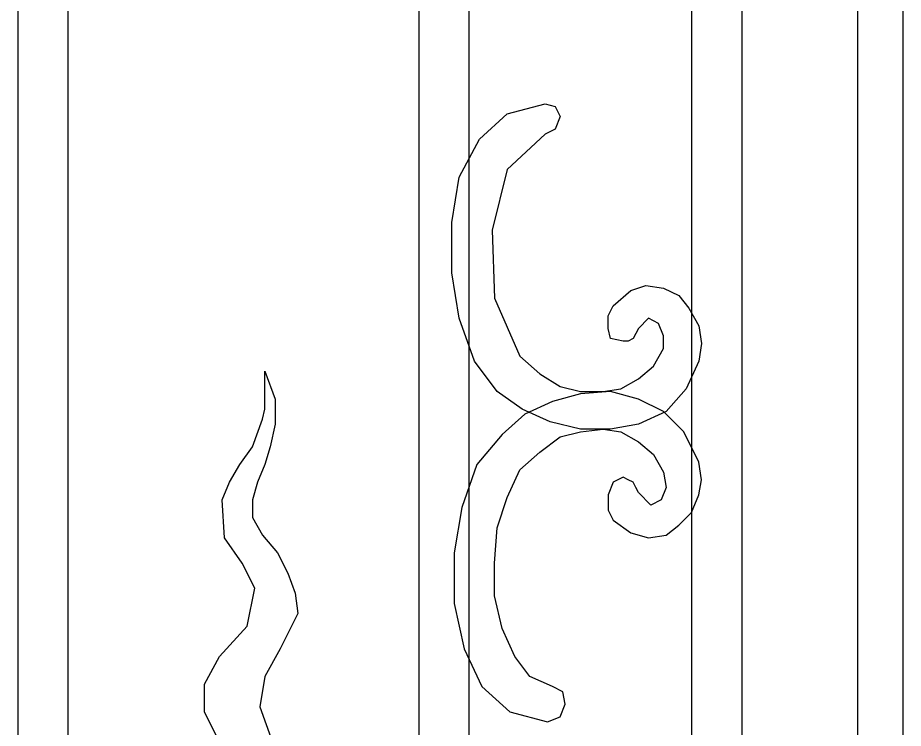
# Model space of a CAD drawing. Header units: centimetres. Extents: x -55 to 55, y -47 to 50.
# Drawn here: x 27.88 to 53.38, y 7.69 to 28.15 of the extents above; entities that cross this region are included whole.
import ezdxf

# ---------------------------------------------------------------- set-up
doc = ezdxf.new("R2010")
doc.units = ezdxf.units.CM
doc.header["$MEASUREMENT"] = 0
doc.layers.add('layer 1', color=7, linetype='Continuous')

msp = doc.modelspace()

# ---------------------------------------------------------------- linework, layer by layer
at = {"layer": 'layer 1', "color": 108}
for points, knots in [([(47.27987, 42.81465), (47.27987, 42.81465), (53.38247, 42.81465), (53.38247, 42.81465), (53.38247, 42.81465), (53.38247, 42.81465), (53.38247, -42.69443), (53.38247, -42.69443), (53.38247, -42.69443), (53.38247, -42.69443), (47.27987, -42.69443), (47.27987, -42.69443), (47.27987, -42.69443), (47.27987, -42.69443), (47.27987, 42.81465), (47.27987, 42.81465)], [0, 0, 0, 0, 0.25, 0.25, 0.25, 0.25, 0.5, 0.5, 0.5, 0.5, 0.75, 0.75, 0.75, 0.75, 1, 1, 1, 1]), ([(27.88232, -43.49358), (27.88232, -43.49358), (27.88232, 36.6394), (27.88232, 36.6394), (27.88232, 36.6394), (27.88232, 36.6394), (29.33532, 36.7847), (29.33532, 36.7847), (29.33532, 36.7847), (29.33532, 36.7847), (29.33532, -43.34828), (29.33532, -43.34828), (29.33532, -43.34828), (29.33532, -43.34828), (27.88232, -43.49358), (27.88232, -43.49358)], [0, 0, 0, 0, 0.25, 0.25, 0.25, 0.25, 0.5, 0.5, 0.5, 0.5, 0.75, 0.75, 0.75, 0.75, 1, 1, 1, 1]), ([(39.43367, -43.49358), (39.43367, -43.49358), (39.43367, 36.6394), (39.43367, 36.6394), (39.43367, 36.6394), (39.43367, 36.6394), (40.88667, 36.7847), (40.88667, 36.7847), (40.88667, 36.7847), (40.88667, 36.7847), (40.88667, -43.34828), (40.88667, -43.34828), (40.88667, -43.34828), (40.88667, -43.34828), (39.43367, -43.49358), (39.43367, -43.49358)], [0, 0, 0, 0, 0.25, 0.25, 0.25, 0.25, 0.5, 0.5, 0.5, 0.5, 0.75, 0.75, 0.75, 0.75, 1, 1, 1, 1]), ([(45.75422, 19.20339), (45.75422, 19.20339), (46.04482, 19.49399), (46.04482, 19.49399), (46.04482, 19.49399), (46.04482, 19.49399), (46.33542, 19.34869), (46.33542, 19.34869), (46.33542, 19.34869), (46.33542, 19.34869), (46.48072, 18.98544), (46.48072, 18.98544), (46.48072, 18.98544), (46.48072, 18.98544), (46.48072, 18.62219), (46.48072, 18.62219), (46.48072, 18.62219), (46.48072, 18.62219), (46.19012, 18.11364), (46.19012, 18.11364), (46.19012, 18.11364), (46.19012, 18.11364), (45.75422, 17.75039), (45.75422, 17.75039), (45.75422, 17.75039), (45.75422, 17.75039), (45.24567, 17.45979), (45.24567, 17.45979), (45.24567, 17.45979), (45.24567, 17.45979), (44.73712, 17.38714), (44.73712, 17.38714), (44.73712, 17.38714), (44.73712, 17.38714), (44.08327, 17.38714), (44.08327, 17.38714), (44.08327, 17.38714), (44.08327, 17.38714), (43.50207, 17.53244), (43.50207, 17.53244), (43.50207, 17.53244), (43.50207, 17.53244), (42.92087, 17.89569), (42.92087, 17.89569), (42.92087, 17.89569), (42.92087, 17.89569), (42.33967, 18.40424), (42.33967, 18.40424), (42.33967, 18.40424), (42.33967, 18.40424), (41.61317, 20.0752), (41.61317, 20.0752), (41.61317, 20.0752), (41.61317, 20.0752), (41.54052, 22.03675), (41.54052, 22.03675), (41.54052, 22.03675), (41.54052, 22.03675), (41.97642, 23.78035), (41.97642, 23.78035), (41.97642, 23.78035), (41.97642, 23.78035), (43.06617, 24.79745), (43.06617, 24.79745), (43.06617, 24.79745), (43.06617, 24.79745), (43.35677, 24.94275), (43.35677, 24.94275), (43.35677, 24.94275), (43.35677, 24.94275), (43.50207, 25.306), (43.50207, 25.306), (43.50207, 25.306), (43.50207, 25.306), (43.35677, 25.5966), (43.35677, 25.5966), (43.35677, 25.5966), (43.35677, 25.5966), (43.06617, 25.66925), (43.06617, 25.66925), (43.06617, 25.66925), (43.06617, 25.66925), (41.97642, 25.37865), (41.97642, 25.37865), (41.97642, 25.37865), (41.97642, 25.37865), (41.17727, 24.65215), (41.17727, 24.65215), (41.17727, 24.65215), (41.17727, 24.65215), (40.59607, 23.5624), (40.59607, 23.5624), (40.59607, 23.5624), (40.59607, 23.5624), (40.37812, 22.2547), (40.37812, 22.2547), (40.37812, 22.2547), (40.37812, 22.2547), (40.37812, 20.8017), (40.37812, 20.8017), (40.37812, 20.8017), (40.37812, 20.8017), (40.59607, 19.49399), (40.59607, 19.49399), (40.59607, 19.49399), (40.59607, 19.49399), (41.03197, 18.25894), (41.03197, 18.25894), (41.03197, 18.25894), (41.03197, 18.25894), (41.68582, 17.38714), (41.68582, 17.38714), (41.68582, 17.38714), (41.68582, 17.38714), (42.41232, 16.87859), (42.41232, 16.87859), (42.41232, 16.87859), (42.41232, 16.87859), (43.21147, 16.51534), (43.21147, 16.51534), (43.21147, 16.51534), (43.21147, 16.51534), (44.08327, 16.29739), (44.08327, 16.29739), (44.08327, 16.29739), (44.08327, 16.29739), (44.95507, 16.29739), (44.95507, 16.29739), (44.95507, 16.29739), (44.95507, 16.29739), (45.75422, 16.44269), (45.75422, 16.44269), (45.75422, 16.44269), (45.75422, 16.44269), (46.55337, 16.80594), (46.55337, 16.80594), (46.55337, 16.80594), (46.55337, 16.80594), (47.13457, 17.45979), (47.13457, 17.45979), (47.13457, 17.45979), (47.13457, 17.45979), (47.49782, 18.25894), (47.49782, 18.25894), (47.49782, 18.25894), (47.49782, 18.25894), (47.57047, 18.76749), (47.57047, 18.76749), (47.57047, 18.76749), (47.57047, 18.76749), (47.49782, 19.27604), (47.49782, 19.27604), (47.49782, 19.27604), (47.49782, 19.27604), (47.20722, 19.7846), (47.20722, 19.7846), (47.20722, 19.7846), (47.20722, 19.7846), (46.91662, 20.14785), (46.91662, 20.14785), (46.91662, 20.14785), (46.91662, 20.14785), (46.48072, 20.3658), (46.48072, 20.3658), (46.48072, 20.3658), (46.48072, 20.3658), (45.97217, 20.43845), (45.97217, 20.43845), (45.97217, 20.43845), (45.97217, 20.43845), (45.53627, 20.29315), (45.53627, 20.29315), (45.53627, 20.29315), (45.53627, 20.29315), (45.02772, 19.85725), (45.02772, 19.85725), (45.02772, 19.85725), (45.02772, 19.85725), (44.88242, 19.56664), (44.88242, 19.56664), (44.88242, 19.56664), (44.88242, 19.56664), (44.88242, 19.20339), (44.88242, 19.20339), (44.88242, 19.20339), (44.88242, 19.20339), (44.95507, 18.91279), (44.95507, 18.91279), (44.95507, 18.91279), (44.95507, 18.91279), (45.31832, 18.84014), (45.31832, 18.84014), (45.31832, 18.84014), (45.31832, 18.84014), (45.46362, 18.84014), (45.46362, 18.84014), (45.46362, 18.84014), (45.46362, 18.84014), (45.60892, 18.91279), (45.60892, 18.91279), (45.60892, 18.91279), (45.60892, 18.91279), (45.68157, 19.05809), (45.68157, 19.05809), (45.68157, 19.05809), (45.68157, 19.05809), (45.75422, 19.20339), (45.75422, 19.20339)], [0, 0, 0, 0, 0.01923077, 0.01923077, 0.01923077, 0.01923077, 0.03846154, 0.03846154, 0.03846154, 0.03846154, 0.05769231, 0.05769231, 0.05769231, 0.05769231, 0.07692308, 0.07692308, 0.07692308, 0.07692308, 0.09615385, 0.09615385, 0.09615385, 0.09615385, 0.11538462, 0.11538462, 0.11538462, 0.11538462, 0.13461538, 0.13461538, 0.13461538, 0.13461538, 0.15384615, 0.15384615, 0.15384615, 0.15384615, 0.17307692, 0.17307692, 0.17307692, 0.17307692, 0.19230769, 0.19230769, 0.19230769, 0.19230769, 0.21153846, 0.21153846, 0.21153846, 0.21153846, 0.23076923, 0.23076923, 0.23076923, 0.23076923, 0.25, 0.25, 0.25, 0.25, 0.26923077, 0.26923077, 0.26923077, 0.26923077, 0.28846154, 0.28846154, 0.28846154, 0.28846154, 0.30769231, 0.30769231, 0.30769231, 0.30769231, 0.32692308, 0.32692308, 0.32692308, 0.32692308, 0.34615385, 0.34615385, 0.34615385, 0.34615385, 0.36538462, 0.36538462, 0.36538462, 0.36538462, 0.38461538, 0.38461538, 0.38461538, 0.38461538, 0.40384615, 0.40384615, 0.40384615, 0.40384615, 0.42307692, 0.42307692, 0.42307692, 0.42307692, 0.44230769, 0.44230769, 0.44230769, 0.44230769, 0.46153846, 0.46153846, 0.46153846, 0.46153846, 0.48076923, 0.48076923, 0.48076923, 0.48076923, 0.5, 0.5, 0.5, 0.5, 0.51923077, 0.51923077, 0.51923077, 0.51923077, 0.53846154, 0.53846154, 0.53846154, 0.53846154, 0.55769231, 0.55769231, 0.55769231, 0.55769231, 0.57692308, 0.57692308, 0.57692308, 0.57692308, 0.59615385, 0.59615385, 0.59615385, 0.59615385, 0.61538462, 0.61538462, 0.61538462, 0.61538462, 0.63461538, 0.63461538, 0.63461538, 0.63461538, 0.65384615, 0.65384615, 0.65384615, 0.65384615, 0.67307692, 0.67307692, 0.67307692, 0.67307692, 0.69230769, 0.69230769, 0.69230769, 0.69230769, 0.71153846, 0.71153846, 0.71153846, 0.71153846, 0.73076923, 0.73076923, 0.73076923, 0.73076923, 0.75, 0.75, 0.75, 0.75, 0.76923077, 0.76923077, 0.76923077, 0.76923077, 0.78846154, 0.78846154, 0.78846154, 0.78846154, 0.80769231, 0.80769231, 0.80769231, 0.80769231, 0.82692308, 0.82692308, 0.82692308, 0.82692308, 0.84615385, 0.84615385, 0.84615385, 0.84615385, 0.86538462, 0.86538462, 0.86538462, 0.86538462, 0.88461538, 0.88461538, 0.88461538, 0.88461538, 0.90384615, 0.90384615, 0.90384615, 0.90384615, 0.92307692, 0.92307692, 0.92307692, 0.92307692, 0.94230769, 0.94230769, 0.94230769, 0.94230769, 0.96153846, 0.96153846, 0.96153846, 0.96153846, 0.98076923, 0.98076923, 0.98076923, 0.98076923, 1, 1, 1, 1]), ([(35.94647, 10.99394), (35.94647, 10.99394), (35.87382, 11.57514), (35.87382, 11.57514), (35.87382, 11.57514), (35.87382, 11.57514), (35.65587, 12.15634), (35.65587, 12.15634), (35.65587, 12.15634), (35.65587, 12.15634), (35.36527, 12.73754), (35.36527, 12.73754), (35.36527, 12.73754), (35.36527, 12.73754), (34.92937, 13.24609), (34.92937, 13.24609), (34.92937, 13.24609), (34.92937, 13.24609), (34.63877, 13.75464), (34.63877, 13.75464), (34.63877, 13.75464), (34.63877, 13.75464), (34.63877, 14.26319), (34.63877, 14.26319), (34.63877, 14.26319), (34.63877, 14.26319), (34.78407, 14.77174), (34.78407, 14.77174), (34.78407, 14.77174), (34.78407, 14.77174), (35.00202, 15.28029), (35.00202, 15.28029), (35.00202, 15.28029), (35.00202, 15.28029), (35.14732, 15.78884), (35.14732, 15.78884), (35.14732, 15.78884), (35.14732, 15.78884), (35.29262, 16.44269), (35.29262, 16.44269), (35.29262, 16.44269), (35.29262, 16.44269), (35.29262, 17.16919), (35.29262, 17.16919), (35.29262, 17.16919), (35.29262, 17.16919), (35.00202, 17.96834), (35.00202, 17.96834), (35.00202, 17.96834), (35.00202, 17.96834), (35.00202, 17.53244), (35.00202, 17.53244), (35.00202, 17.53244), (35.00202, 17.53244), (35.00202, 17.16919), (35.00202, 17.16919), (35.00202, 17.16919), (35.00202, 17.16919), (35.00202, 16.87859), (35.00202, 16.87859), (35.00202, 16.87859), (35.00202, 16.87859), (34.92937, 16.58799), (34.92937, 16.58799), (34.92937, 16.58799), (34.92937, 16.58799), (34.63877, 15.78884), (34.63877, 15.78884), (34.63877, 15.78884), (34.63877, 15.78884), (34.27552, 15.28029), (34.27552, 15.28029), (34.27552, 15.28029), (34.27552, 15.28029), (33.98492, 14.77174), (33.98492, 14.77174), (33.98492, 14.77174), (33.98492, 14.77174), (33.76697, 14.26319), (33.76697, 14.26319), (33.76697, 14.26319), (33.76697, 14.26319), (33.83962, 13.17344), (33.83962, 13.17344), (33.83962, 13.17344), (33.83962, 13.17344), (34.34817, 12.44694), (34.34817, 12.44694), (34.34817, 12.44694), (34.34817, 12.44694), (34.71142, 11.72044), (34.71142, 11.72044), (34.71142, 11.72044), (34.71142, 11.72044), (34.49347, 10.63069), (34.49347, 10.63069), (34.49347, 10.63069), (34.49347, 10.63069), (33.69432, 9.75889), (33.69432, 9.75889), (33.69432, 9.75889), (33.69432, 9.75889), (33.25842, 8.95974), (33.25842, 8.95974), (33.25842, 8.95974), (33.25842, 8.95974), (33.25842, 8.16059), (33.25842, 8.16059), (33.25842, 8.16059), (33.25842, 8.16059), (33.69432, 7.28879), (33.69432, 7.28879), (33.69432, 7.28879), (33.69432, 7.28879), (33.98492, 7.21614), (33.98492, 7.21614), (33.98492, 7.21614), (33.98492, 7.21614), (34.49347, 7.14349), (34.49347, 7.14349), (34.49347, 7.14349), (34.49347, 7.14349), (35.00202, 7.14349), (35.00202, 7.14349), (35.00202, 7.14349), (35.00202, 7.14349), (35.21997, 7.28879), (35.21997, 7.28879), (35.21997, 7.28879), (35.21997, 7.28879), (34.85672, 8.30589), (34.85672, 8.30589), (34.85672, 8.30589), (34.85672, 8.30589), (35.00202, 9.17769), (35.00202, 9.17769), (35.00202, 9.17769), (35.00202, 9.17769), (35.43792, 9.97684), (35.43792, 9.97684), (35.43792, 9.97684), (35.43792, 9.97684), (35.94647, 10.99394), (35.94647, 10.99394)], [0, 0, 0, 0, 0.02777778, 0.02777778, 0.02777778, 0.02777778, 0.05555556, 0.05555556, 0.05555556, 0.05555556, 0.08333333, 0.08333333, 0.08333333, 0.08333333, 0.11111111, 0.11111111, 0.11111111, 0.11111111, 0.13888889, 0.13888889, 0.13888889, 0.13888889, 0.16666667, 0.16666667, 0.16666667, 0.16666667, 0.19444444, 0.19444444, 0.19444444, 0.19444444, 0.22222222, 0.22222222, 0.22222222, 0.22222222, 0.25, 0.25, 0.25, 0.25, 0.27777778, 0.27777778, 0.27777778, 0.27777778, 0.30555556, 0.30555556, 0.30555556, 0.30555556, 0.33333333, 0.33333333, 0.33333333, 0.33333333, 0.36111111, 0.36111111, 0.36111111, 0.36111111, 0.38888889, 0.38888889, 0.38888889, 0.38888889, 0.41666667, 0.41666667, 0.41666667, 0.41666667, 0.44444444, 0.44444444, 0.44444444, 0.44444444, 0.47222222, 0.47222222, 0.47222222, 0.47222222, 0.5, 0.5, 0.5, 0.5, 0.52777778, 0.52777778, 0.52777778, 0.52777778, 0.55555556, 0.55555556, 0.55555556, 0.55555556, 0.58333333, 0.58333333, 0.58333333, 0.58333333, 0.61111111, 0.61111111, 0.61111111, 0.61111111, 0.63888889, 0.63888889, 0.63888889, 0.63888889, 0.66666667, 0.66666667, 0.66666667, 0.66666667, 0.69444444, 0.69444444, 0.69444444, 0.69444444, 0.72222222, 0.72222222, 0.72222222, 0.72222222, 0.75, 0.75, 0.75, 0.75, 0.77777778, 0.77777778, 0.77777778, 0.77777778, 0.80555556, 0.80555556, 0.80555556, 0.80555556, 0.83333333, 0.83333333, 0.83333333, 0.83333333, 0.86111111, 0.86111111, 0.86111111, 0.86111111, 0.88888889, 0.88888889, 0.88888889, 0.88888889, 0.91666667, 0.91666667, 0.91666667, 0.91666667, 0.94444444, 0.94444444, 0.94444444, 0.94444444, 0.97222222, 0.97222222, 0.97222222, 0.97222222, 1, 1, 1, 1]), ([(45.75422, 14.48114), (45.75422, 14.48114), (46.11747, 14.11789), (46.11747, 14.11789), (46.11747, 14.11789), (46.11747, 14.11789), (46.40807, 14.26319), (46.40807, 14.26319), (46.40807, 14.26319), (46.40807, 14.26319), (46.55337, 14.62644), (46.55337, 14.62644), (46.55337, 14.62644), (46.55337, 14.62644), (46.48072, 15.06234), (46.48072, 15.06234), (46.48072, 15.06234), (46.48072, 15.06234), (46.19012, 15.57089), (46.19012, 15.57089), (46.19012, 15.57089), (46.19012, 15.57089), (45.75422, 15.93414), (45.75422, 15.93414), (45.75422, 15.93414), (45.75422, 15.93414), (45.24567, 16.22474), (45.24567, 16.22474), (45.24567, 16.22474), (45.24567, 16.22474), (44.73712, 16.29739), (44.73712, 16.29739), (44.73712, 16.29739), (44.73712, 16.29739), (44.08327, 16.22474), (44.08327, 16.22474), (44.08327, 16.22474), (44.08327, 16.22474), (43.50207, 16.07944), (43.50207, 16.07944), (43.50207, 16.07944), (43.50207, 16.07944), (42.92087, 15.64354), (42.92087, 15.64354), (42.92087, 15.64354), (42.92087, 15.64354), (42.33967, 15.13499), (42.33967, 15.13499), (42.33967, 15.13499), (42.33967, 15.13499), (41.97642, 14.33584), (41.97642, 14.33584), (41.97642, 14.33584), (41.97642, 14.33584), (41.68582, 13.46404), (41.68582, 13.46404), (41.68582, 13.46404), (41.68582, 13.46404), (41.61317, 12.44694), (41.61317, 12.44694), (41.61317, 12.44694), (41.61317, 12.44694), (41.61317, 11.50249), (41.61317, 11.50249), (41.61317, 11.50249), (41.61317, 11.50249), (41.83112, 10.55804), (41.83112, 10.55804), (41.83112, 10.55804), (41.83112, 10.55804), (42.19437, 9.75889), (42.19437, 9.75889), (42.19437, 9.75889), (42.19437, 9.75889), (42.63027, 9.17769), (42.63027, 9.17769), (42.63027, 9.17769), (42.63027, 9.17769), (43.28412, 8.88709), (43.28412, 8.88709), (43.28412, 8.88709), (43.28412, 8.88709), (43.57472, 8.74179), (43.57472, 8.74179), (43.57472, 8.74179), (43.57472, 8.74179), (43.64737, 8.37854), (43.64737, 8.37854), (43.64737, 8.37854), (43.64737, 8.37854), (43.50207, 8.01529), (43.50207, 8.01529), (43.50207, 8.01529), (43.50207, 8.01529), (43.13882, 7.86999), (43.13882, 7.86999), (43.13882, 7.86999), (43.13882, 7.86999), (42.04907, 8.16059), (42.04907, 8.16059), (42.04907, 8.16059), (42.04907, 8.16059), (41.24992, 8.88709), (41.24992, 8.88709), (41.24992, 8.88709), (41.24992, 8.88709), (40.74137, 9.97684), (40.74137, 9.97684), (40.74137, 9.97684), (40.74137, 9.97684), (40.45077, 11.28454), (40.45077, 11.28454), (40.45077, 11.28454), (40.45077, 11.28454), (40.45077, 12.73754), (40.45077, 12.73754), (40.45077, 12.73754), (40.45077, 12.73754), (40.66872, 14.04524), (40.66872, 14.04524), (40.66872, 14.04524), (40.66872, 14.04524), (41.10462, 15.28029), (41.10462, 15.28029), (41.10462, 15.28029), (41.10462, 15.28029), (41.83112, 16.15209), (41.83112, 16.15209), (41.83112, 16.15209), (41.83112, 16.15209), (42.48497, 16.73329), (42.48497, 16.73329), (42.48497, 16.73329), (42.48497, 16.73329), (43.28412, 17.09654), (43.28412, 17.09654), (43.28412, 17.09654), (43.28412, 17.09654), (44.08327, 17.31449), (44.08327, 17.31449), (44.08327, 17.31449), (44.08327, 17.31449), (44.95507, 17.38714), (44.95507, 17.38714), (44.95507, 17.38714), (44.95507, 17.38714), (45.75422, 17.16919), (45.75422, 17.16919), (45.75422, 17.16919), (45.75422, 17.16919), (46.48072, 16.80594), (46.48072, 16.80594), (46.48072, 16.80594), (46.48072, 16.80594), (47.06192, 16.22474), (47.06192, 16.22474), (47.06192, 16.22474), (47.06192, 16.22474), (47.49782, 15.35294), (47.49782, 15.35294), (47.49782, 15.35294), (47.49782, 15.35294), (47.57047, 14.84439), (47.57047, 14.84439), (47.57047, 14.84439), (47.57047, 14.84439), (47.49782, 14.40849), (47.49782, 14.40849), (47.49782, 14.40849), (47.49782, 14.40849), (47.27987, 13.89994), (47.27987, 13.89994), (47.27987, 13.89994), (47.27987, 13.89994), (46.91662, 13.53669), (46.91662, 13.53669), (46.91662, 13.53669), (46.91662, 13.53669), (46.55337, 13.24609), (46.55337, 13.24609), (46.55337, 13.24609), (46.55337, 13.24609), (46.04482, 13.17344), (46.04482, 13.17344), (46.04482, 13.17344), (46.04482, 13.17344), (45.53627, 13.31874), (45.53627, 13.31874), (45.53627, 13.31874), (45.53627, 13.31874), (45.02772, 13.68199), (45.02772, 13.68199), (45.02772, 13.68199), (45.02772, 13.68199), (44.88242, 13.97259), (44.88242, 13.97259), (44.88242, 13.97259), (44.88242, 13.97259), (44.88242, 14.40849), (44.88242, 14.40849), (44.88242, 14.40849), (44.88242, 14.40849), (45.02772, 14.77174), (45.02772, 14.77174), (45.02772, 14.77174), (45.02772, 14.77174), (45.31832, 14.91704), (45.31832, 14.91704), (45.31832, 14.91704), (45.31832, 14.91704), (45.46362, 14.84439), (45.46362, 14.84439), (45.46362, 14.84439), (45.46362, 14.84439), (45.60892, 14.77174), (45.60892, 14.77174), (45.60892, 14.77174), (45.60892, 14.77174), (45.68157, 14.62644), (45.68157, 14.62644), (45.68157, 14.62644), (45.68157, 14.62644), (45.75422, 14.48114), (45.75422, 14.48114)], [0, 0, 0, 0, 0.01785714, 0.01785714, 0.01785714, 0.01785714, 0.03571429, 0.03571429, 0.03571429, 0.03571429, 0.05357143, 0.05357143, 0.05357143, 0.05357143, 0.07142857, 0.07142857, 0.07142857, 0.07142857, 0.08928571, 0.08928571, 0.08928571, 0.08928571, 0.10714286, 0.10714286, 0.10714286, 0.10714286, 0.125, 0.125, 0.125, 0.125, 0.14285714, 0.14285714, 0.14285714, 0.14285714, 0.16071429, 0.16071429, 0.16071429, 0.16071429, 0.17857143, 0.17857143, 0.17857143, 0.17857143, 0.19642857, 0.19642857, 0.19642857, 0.19642857, 0.21428571, 0.21428571, 0.21428571, 0.21428571, 0.23214286, 0.23214286, 0.23214286, 0.23214286, 0.25, 0.25, 0.25, 0.25, 0.26785714, 0.26785714, 0.26785714, 0.26785714, 0.28571429, 0.28571429, 0.28571429, 0.28571429, 0.30357143, 0.30357143, 0.30357143, 0.30357143, 0.32142857, 0.32142857, 0.32142857, 0.32142857, 0.33928571, 0.33928571, 0.33928571, 0.33928571, 0.35714286, 0.35714286, 0.35714286, 0.35714286, 0.375, 0.375, 0.375, 0.375, 0.39285714, 0.39285714, 0.39285714, 0.39285714, 0.41071429, 0.41071429, 0.41071429, 0.41071429, 0.42857143, 0.42857143, 0.42857143, 0.42857143, 0.44642857, 0.44642857, 0.44642857, 0.44642857, 0.46428571, 0.46428571, 0.46428571, 0.46428571, 0.48214286, 0.48214286, 0.48214286, 0.48214286, 0.5, 0.5, 0.5, 0.5, 0.51785714, 0.51785714, 0.51785714, 0.51785714, 0.53571429, 0.53571429, 0.53571429, 0.53571429, 0.55357143, 0.55357143, 0.55357143, 0.55357143, 0.57142857, 0.57142857, 0.57142857, 0.57142857, 0.58928571, 0.58928571, 0.58928571, 0.58928571, 0.60714286, 0.60714286, 0.60714286, 0.60714286, 0.625, 0.625, 0.625, 0.625, 0.64285714, 0.64285714, 0.64285714, 0.64285714, 0.66071429, 0.66071429, 0.66071429, 0.66071429, 0.67857143, 0.67857143, 0.67857143, 0.67857143, 0.69642857, 0.69642857, 0.69642857, 0.69642857, 0.71428571, 0.71428571, 0.71428571, 0.71428571, 0.73214286, 0.73214286, 0.73214286, 0.73214286, 0.75, 0.75, 0.75, 0.75, 0.76785714, 0.76785714, 0.76785714, 0.76785714, 0.78571429, 0.78571429, 0.78571429, 0.78571429, 0.80357143, 0.80357143, 0.80357143, 0.80357143, 0.82142857, 0.82142857, 0.82142857, 0.82142857, 0.83928571, 0.83928571, 0.83928571, 0.83928571, 0.85714286, 0.85714286, 0.85714286, 0.85714286, 0.875, 0.875, 0.875, 0.875, 0.89285714, 0.89285714, 0.89285714, 0.89285714, 0.91071429, 0.91071429, 0.91071429, 0.91071429, 0.92857143, 0.92857143, 0.92857143, 0.92857143, 0.94642857, 0.94642857, 0.94642857, 0.94642857, 0.96428571, 0.96428571, 0.96428571, 0.96428571, 0.98214286, 0.98214286, 0.98214286, 0.98214286, 1, 1, 1, 1])]:
    msp.add_open_spline(points, degree=3, knots=knots, dxfattribs=at)
at = {"layer": 'layer 1', "color": 127}
msp.add_open_spline([(48.73287, 40.1266), (48.73287, 40.1266), (52.07477, 40.1266), (52.07477, 40.1266), (52.07477, 40.1266), (52.07477, 40.1266), (52.07477, -39.78842), (52.07477, -39.78842), (52.07477, -39.78842), (52.07477, -39.78842), (48.73287, -39.78842), (48.73287, -39.78842), (48.73287, -39.78842), (48.73287, -39.78842), (48.73287, 40.1266), (48.73287, 40.1266)], degree=3, knots=[0, 0, 0, 0, 0.25, 0.25, 0.25, 0.25, 0.5, 0.5, 0.5, 0.5, 0.75, 0.75, 0.75, 0.75, 1, 1, 1, 1], dxfattribs=at)

doc.saveas('drawing.dxf')
